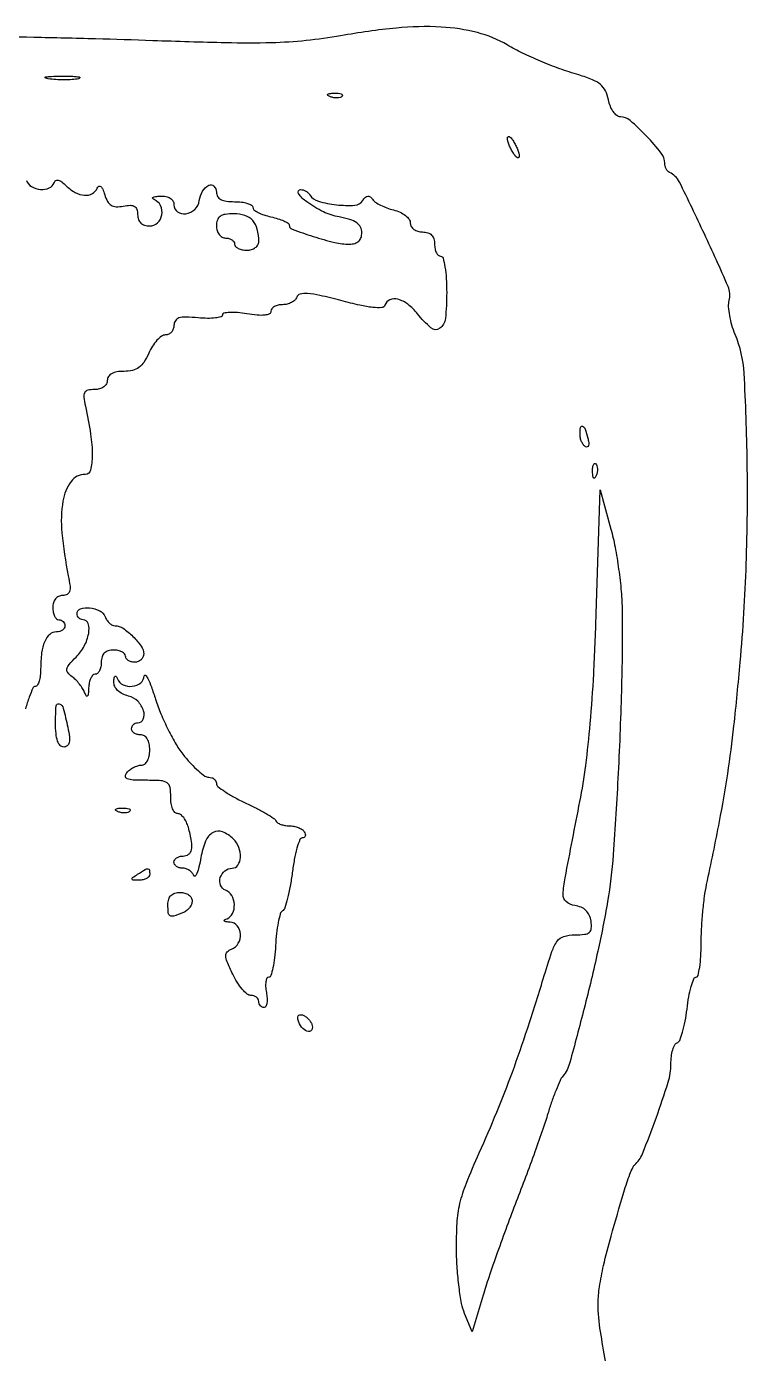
# Model space of a CAD drawing. Extents: x 0 to 703, y 1 to 404.
# Drawn here: x 583.7 to 702.6, y 140.9 to 359.9 of the extents above; entities that cross this region are included whole.
import ezdxf

# ---------------------------------------------------------------- set-up
doc = ezdxf.new("R2010")
doc.units = 0

msp = doc.modelspace()

# ---------------------------------------------------------------- linework, layer by layer
for points in [[(680.091553, 134.76313, -0.005317), (678.378561, 144.527104, -0.040782), (678, 149.160647, -0.038767), (678.212714, 151.900041, -0.017883), (678.891047, 155.412901, -0.011968), (680.128541, 160.250228, -0.003662), (682.226678, 167.5, -0.009065), (682.724212, 169.068502, -0.012108), (683.235698, 170.471875, -0.009389), (683.7092, 171.61566, -0.111451), (683.991351, 172, 0.119226), (685.306099, 173.849773, 0.008603), (687.553973, 179.761187, 0.010691), (689.54831, 185.684207, 0.076225), (690.002874, 188.666667, -0.030128), (690.076372, 189.903996, -0.040602), (690.299948, 191.002826, -0.045997), (690.62555, 191.832896, -0.198368), (691.018226, 192.172742, 0.221961), (691.449256, 192.58126, 0.022451), (691.919785, 193.952852, 0.024752), (692.345512, 195.722496, 0.017178), (692.657517, 197.756075, -0.015196), (692.957749, 199.766044, -0.024186), (693.348977, 201.459597, -0.020928), (693.770959, 202.744833, -0.312545), (694.139291, 203, 0.34666), (694.47764, 203.266625, 0.020591), (694.747167, 204.632422, 0.023866), (694.93797, 206.426747, 0.014555), (695, 208.55718, -0.013399), (695.065238, 210.991145, -0.009525), (695.263354, 213.713579, -0.009625), (695.552178, 216.306228, -0.020117), (695.896525, 218.30718, 0.004605), (698.019277, 228.702054, 0.010609), (699.377047, 236.564018, 0.010626), (700.398839, 244.469021, 0.004634), (701.434485, 255, 0.013616), (702.432637, 271.201774, 0.012393), (702.592001, 287.951073, 0.009894), (702.074576, 302.704281, 0.085592), (700.608374, 309.092434, -0.028504), (700.071239, 310.613867, -0.027011), (699.699312, 312.213959, -0.028051), (699.526977, 313.664049, -0.079663), (699.625055, 314.674208, 0.169001), (699.438583, 317.027896, 0.005651), (695.523272, 325.674331, 0.005509), (691.407913, 334.248012, 0.175786), (689.754055, 335.833333, -0.11284), (689.465411, 336.048671, -0.061693), (689.221504, 336.41943, -0.056702), (689.056108, 336.879134, -0.058086), (689, 337.360472, 0.169306), (688.419557, 339.025521, 0.023276), (685.968144, 341.835207, 0.022823), (683.269715, 344.406154, 0.180826), (681.681371, 345, -0.169957), (681.092004, 345.206293, -0.070513), (680.504802, 345.828315, -0.05854), (680.007606, 346.740871, -0.046165), (679.686041, 347.819795, 0.0629), (679.189004, 349.304567, 0.106231), (678.387251, 350.336902, 0.079413), (677.058383, 351.134007, 0.023497), (674.811041, 351.915905, -0.014227), (671.655105, 352.948762, -0.013137), (668.477015, 354.185131, -0.013594), (665.510485, 355.525851, -0.020238), (663, 356.871792, 0.070969), (658.068871, 358.903955, 0.048612), (652.075389, 359.82238, 0.03846), (644.697682, 359.660235, 0.019552), (635.5, 358.383259, -0.018998), (629.822464, 357.588601, -0.018742), (624.075187, 357.222641, -0.012392), (616.562957, 357.212668, -0.003232), (604.5, 357.573682, 0.0024), (595.051627, 357.872189, 0.001909), (584.85, 358.106517, 0.001929), (575.394066, 358.25111, 0.004846)], [(583.638374, 334.5, 0.17214), (584.495815, 333.497057, 0.111111), (585.970224, 333.039037, 0.120228), (587.412295, 333.270908, 0.215839), (588.21131, 334.133929, -0.170344), (588.490734, 334.494558, -0.207329), (588.908556, 334.564251, -0.104489), (589.486095, 334.28398, -0.031352), (590.223214, 333.633929, 0.070409), (591.707644, 332.517563, 0.107782), (593.244939, 332.059666, 0.144184), (594.527119, 332.335149, 0.171979), (595.349365, 333.25, -0.172543), (595.613294, 333.543006, -0.315792), (595.918311, 333.507488, -0.110343), (596.251766, 333.043664, -0.027486), (596.572811, 332.160207, 0.050201), (597.038437, 331.039959, 0.131918), (597.630762, 330.412446, 0.133771), (598.452075, 330.170971, 0.052266), (599.640113, 330.271535, -0.037637), (600.799297, 330.40384, -0.145269), (601.493628, 330.226464, -0.188753), (601.874223, 329.735106, -0.071604), (602, 328.861328, 0.084139), (602.133781, 328.071952, 0.121983), (602.518625, 327.482666, 0.116216), (603.150131, 327.122676, 0.071801), (604, 327, 0.193861), (605.298208, 327.523, 0.159749), (606.003403, 328.851396, 0.156308), (605.79229, 330.361533, 0.186691), (604.75, 331.337719, -0.134342), (604.492009, 331.534095, -0.451325), (604.528125, 331.717133, -0.102704), (604.953487, 331.859693, -0.020908), (605.75, 331.921053, -0.055142), (606.672856, 331.851616, -0.094793), (607.388158, 331.570637, -0.120857), (607.837017, 331.104887, -0.132361), (608, 330.5, 0.237992), (608.591265, 329.328163, 0.201545), (609.953324, 328.997076, 0.152641), (611.442043, 329.738838, 0.166387), (612.180449, 331.171672, -0.092064), (612.717327, 332.740583, -0.149421), (613.72978, 333.704472, -0.321634), (614.589631, 333.567308, -0.200171), (615, 332.583333, 0.136327), (615.194918, 331.881726, 0.136643), (615.723684, 331.381944, 0.088771), (616.641459, 331.089429, 0.032878), (618, 331, -0.029063), (619.149407, 330.933133, -0.045408), (620.11875, 330.72959, -0.057077), (620.7959, 330.433862, -0.267362), (621, 330.079455, 0.230346), (621.193748, 329.68121, 0.04518), (621.88125, 329.235766, 0.039605), (622.850988, 328.819532, 0.027524), (624, 328.5, -0.020208), (625.149454, 328.198383, -0.030493), (626.11875, 327.835756, -0.030756), (626.829799, 327.465167, -0.263039), (627, 327.164023, 0.315366), (627.503159, 326.445625, 0.010483), (630.982706, 325.262125, 0.01887), (634.519689, 324.286454, 0.05792), (636.984251, 324, 0.070698), (637.848374, 324.122798, 0.118183), (638.483184, 324.484244, 0.123601), (638.867093, 325.080606, 0.081685), (639, 325.888709, 0.119129), (638.777543, 326.809138, 0.123728), (638.161044, 327.511359, 0.079372), (637.040942, 328.046493, 0.025725), (635.25, 328.476885, -0.067303), (632.661787, 329.331173, -0.041492), (629.90062, 330.971879, -0.089846), (628.556801, 332.350818, -0.600819), (628.902028, 333, -0.078296), (629.317461, 332.934545, -0.053364), (629.755076, 332.73955, -0.052725), (630.147738, 332.452559, -0.070294), (630.429938, 332.113363, 0.188422), (631.823275, 331.065649, 0.041344), (634.821515, 330.490187, 0.040475), (637.827952, 330.411762, 0.240134), (639.146045, 331.177289, -0.048476), (639.578862, 331.723422, -0.167378), (639.975324, 331.925849, -0.204917), (640.359367, 331.822104, -0.075798), (640.75, 331.403972, 0.095912), (641.223089, 330.936475, 0.030064), (642.0875, 330.432202, 0.028798), (643.142273, 329.973247, 0.028211), (644.25, 329.63492, -0.047896), (645.302072, 329.267801, -0.058314), (646.192188, 328.724568, -0.068948), (646.798832, 328.097277, -0.159069), (647, 327.480948, 0.13402), (647.154144, 326.916199, 0.100465), (647.5875, 326.435028, 0.087292), (648.235734, 326.111247, 0.072399), (649, 326, -0.072254), (649.873159, 325.873159, -0.124864), (650.5, 325.5, -0.124864), (650.873159, 324.873159, -0.072254), (651, 324, 0.048028), (651.073693, 323.234582, 0.068025), (651.29375, 322.5875, 0.088204), (651.618118, 322.151477, 0.191087), (652, 322, -0.339565), (652.395008, 321.696775, -0.024068), (652.708333, 320.25, -0.025878), (652.928566, 318.316313, -0.015416), (653, 316, -0.024769), (652.787709, 311.717292, -0.21414), (651.859231, 310.099295, -0.348363), (650.411651, 310.160865, -0.047872), (648.17866, 312.5, 0.059587), (646.611021, 314.067163, 0.102407), (644.964161, 314.887431, 0.163833), (643.626734, 314.797994, 0.217719), (642.805935, 313.917805, -0.306625), (642.289177, 313.521694, -0.040533), (640.8367, 313.553759, -0.029223), (638.661338, 313.908219, -0.010003), (635.556845, 314.667805, 0.007986), (632.074588, 315.534725, 0.037143), (630.02954, 315.851697, 0.076441), (628.815964, 315.762867, 0.261406), (628.25091, 315.25, -0.12101), (627.948974, 314.771868, -0.06887), (627.392976, 314.367188, -0.062301), (626.680657, 314.093193, -0.060766), (625.916667, 314, 0.054808), (625.183456, 313.919386, 0.074448), (624.563021, 313.68043, 0.09399), (624.146757, 313.327186, 0.171575), (624, 312.912102, -0.285218), (623.736606, 312.487924, -0.08943), (622.986095, 312.271259, -0.049846), (621.751726, 312.267489, -0.017705), (620, 312.5, 0.019832), (618.46632, 312.696939, 0.0338), (617.175, 312.723386, 0.038773), (616.240577, 312.606345, 0.356181), (616, 312.311472, -0.337045), (615.761942, 311.998436, -0.037596), (614.825, 311.813098, -0.033617), (613.533438, 311.744677, -0.020201), (612, 311.82861, 0.01615), (609.946055, 311.957728, 0.082018), (608.813623, 311.806006, 0.176021), (608.224877, 311.362765, 0.145258), (608, 310.605035, -0.086973), (607.892583, 309.992173, -0.094266), (607.583996, 309.471479, -0.100189), (607.124051, 309.123193, -0.112573), (606.583818, 309, 0.158629), (605.947495, 308.79291, 0.050203), (605.19356, 308.11875, 0.044364), (604.452289, 307.148115, 0.036722), (603.839706, 306, -0.03914), (603.052913, 304.542365, -0.091258), (602.205905, 303.642607, -0.101757), (601.156389, 303.160312, -0.057048), (599.755889, 303, 0.039287), (598.570372, 302.906706, 0.085553), (597.709315, 302.613928, 0.123397), (597.190272, 302.136173, 0.146342), (597, 301.5, -0.132818), (596.840996, 300.911979, -0.106925), (596.397237, 300.427173, -0.089634), (595.716217, 300.108435, -0.06483), (594.883423, 300, 0.052374), (593.785477, 299.884677, 0.218701), (593.26555, 299.497629, 0.156672), (593.122135, 298.749636, 0.02452), (593.380196, 297.25, -0.017155), (594.24394, 292.638003, -0.038246), (594.509056, 289.079973, -0.055199), (594.241241, 286.706592, -0.350406), (593.356789, 286, 0.241105), (591.017132, 284.80216, 0.115347), (589.683098, 281.600183, 0.065415), (589.502753, 276.365107, 0.026093), (590.566316, 269.25, -0.01866), (590.844114, 267.563348, -0.10314), (590.771325, 266.651196, -0.210407), (590.370936, 266.175786, -0.114518), (589.613499, 266, 0.113113), (588.971304, 265.852836, 0.110805), (588.451687, 265.440115, 0.098314), (588.115308, 264.798451, 0.071834), (588, 264, 0.048028), (588.073693, 263.234582, 0.068025), (588.29375, 262.5875, 0.088204), (588.618118, 262.151477, 0.191087), (589, 262, -0.099038), (589.381638, 261.923658, -0.097945), (589.70625, 261.70625, -0.097945), (589.923658, 261.381638, -0.099038), (590, 261, -0.138107), (589.892621, 260.618662, -0.100138), (589.590803, 260.29375, -0.085896), (589.139376, 260.074991, -0.070083), (588.606989, 260, 0.18323), (587.502138, 259.581052, 0.110688), (586.672211, 258.431814, 0.070776), (586.160273, 256.535259, 0.030592), (586, 253.918213, -0.028393), (585.936457, 252.800103, -0.044486), (585.742916, 251.857225, -0.055536), (585.461952, 251.196968, -0.270715), (585.12482, 251, 0.296938), (584.721053, 250.737025, 0.0158), (584.117697, 249.246437, 0.020583), (583.496148, 247.318436, 0.013097)]]:
    msp.add_lwpolyline(points, format="xyb")
for points in [[(592.26375, 351.296069, -0.031163), (591.209518, 351.160023, -0.015827), (589.872547, 351.114038, -0.015659), (588.485188, 351.153707, -0.022548), (587.26375, 351.282419, -0.075924), (586.761725, 351.438612, -0.720633), (586.780601, 351.581582, -0.040183), (587.711719, 351.684722, -0.006817), (589.5, 351.713986, -0.00738), (591.29708, 351.692368, -0.030832), (592.374351, 351.596853, -0.49082), (592.455688, 351.450815, -0.248898)], [(635.729167, 348.395833, -0.126455), (635.402231, 348.202593, -0.060344), (634.916927, 348.123424, -0.05415), (634.359369, 348.160852, -0.051402), (633.8125, 348.316886, -0.054073), (633.395823, 348.538436, -0.470617), (633.37858, 348.720685, -0.168741), (633.670344, 348.862007, -0.018894), (634.416667, 348.921053, -0.028489), (635.112848, 348.910055, -0.077125), (635.592839, 348.799335, -0.208169), (635.77538, 348.614691, -0.296942)], [(664.969374, 338.5, -0.190341), (664.877628, 338.267727, -0.335455), (664.684621, 338.234375, -0.102785), (664.374359, 338.485814, -0.027796), (664, 339, -0.026766), (663.628962, 339.647707, -0.024204), (663.315379, 340.353125, -0.024967), (663.096832, 341.012663, -0.067616), (663.030626, 341.5, -0.190341), (663.122372, 341.732273, -0.335455), (663.315379, 341.765625, -0.102785), (663.625641, 341.514186, -0.027796), (664, 341, -0.026766), (664.371038, 340.352293, -0.024204), (664.684621, 339.646875, -0.024967), (664.903168, 338.987337, -0.067616)], [(615, 327, 0.072314), (615.111864, 326.230589, 0.08892), (615.4375, 325.583333, 0.10214), (615.924246, 325.153209, 0.130775), (616.5, 325, -0.064853), (617.073457, 324.925306, -0.082425), (617.559375, 324.70625, -0.098894), (617.884432, 324.381354, -0.148195), (618, 324, 0.191087), (618.151477, 323.618118, 0.088204), (618.5875, 323.29375, 0.068025), (619.234582, 323.073693, 0.048028), (620, 323, 0.069187), (620.764409, 323.106283, 0.085333), (621.4125, 323.4166, 0.099977), (621.845831, 323.877394, 0.139749), (622, 324.418213, 0.060517), (621.751718, 326.462039, 0.122871), (620.999885, 327.884264, 0.133345), (619.717287, 328.715196, 0.077589), (617.893011, 329, 0.033087), (616.460701, 328.905116, 0.118698), (615.611626, 328.57717, 0.163141), (615.155755, 327.968055, 0.079933)], [(676.29011, 291.99862, -0.033809), (676.429487, 291.266748, -0.095442), (676.393387, 290.749762, -0.238295), (676.19888, 290.53149, -0.236417), (675.906741, 290.557637, -0.095554), (675.559445, 290.877374, -0.052741), (675.266355, 291.376706, -0.049897), (675.06726, 291.966253, -0.056553), (675, 292.559017, -0.036651), (675.087262, 293.747863, -0.493596), (675.416075, 293.930595, -0.209047), (675.839479, 293.475053, -0.020231)], [(677.683114, 285.8125, -0.054073), (677.461564, 285.395823, -0.470617), (677.279315, 285.37858, -0.168741), (677.137993, 285.670344, -0.018894), (677.078947, 286.416667, -0.028489), (677.089945, 287.112848, -0.077125), (677.200665, 287.592839, -0.208169), (677.385309, 287.77538, -0.296942), (677.604167, 287.729167, -0.126455), (677.797407, 287.402231, -0.060344), (677.876576, 286.916927, -0.05415), (677.839148, 286.359369, -0.051402)], [(681.954749, 263.5, -0.009303), (681.852943, 251.139004, -0.005817), (681.296191, 236.675511, -0.005264), (680.479372, 223.221336, -0.024474), (679.547523, 215.5, -0.012366), (677.934546, 207.280427, -0.008018), (675.683126, 197.857783, -0.004052), (673.313781, 188.903608, -0.104733), (672.172934, 186.687895, 0.065134), (671.709407, 185.938787, 0.010897), (671.046345, 184.380194, 0.011777), (670.345831, 182.501374, 0.010203), (669.698279, 180.5, -0.009918), (668.872706, 177.943453, -0.003177), (667.546938, 174.178125, -0.003168), (666.017368, 170.003824, -0.003536), (664.489071, 166, 0.004394), (662.940935, 161.923214, 0.003571), (661.351562, 157.528125, 0.003608), (659.94513, 153.45708, 0.009375), (659.008741, 150.5), (657.231834, 144.5), (655.962988, 147.5, -0.053586), (655.46754, 149.14191, -0.014596), (655.043836, 151.821875, -0.01459), (654.739013, 154.908596, -0.014702), (654.615742, 158, -0.017391), (654.723829, 162.442544, -0.042856), (655.194033, 165.667943, -0.037511), (656.247103, 169.008159, -0.010782), (658.369135, 174, 0.008511), (661.264237, 180.725391, 0.009301), (663.840577, 187.350561, 0.008638), (666.322528, 194.480133, 0.005711), (668.937912, 202.75, -0.007211), (670.37272, 207.239979, -0.074796), (671.254147, 208.962209, -0.166637), (672.348161, 209.740274, -0.072116), (674.139548, 210, 0.0256), (675.758073, 210.082922, 0.150118), (676.532967, 210.410895, 0.203418), (676.86215, 211.05727, 0.052738), (676.819551, 212.25, 0.071742), (676.528505, 213.245932, 0.094565), (675.98296, 214.016395, 0.092089), (675.179462, 214.545633, 0.064649), (674.132934, 214.834892, -0.144674), (672.723783, 215.477583, -0.23015), (672.214031, 216.672855, -0.035067), (672.541117, 219.399054, -0.000832), (674.979905, 232, 0.016066), (675.945524, 237.956578, 0.010482), (676.693589, 244.880758, 0.008788), (677.260916, 253.080293, 0.005059), (677.670542, 262.97217), (678.310883, 283.44434), (680.096523, 276.97217, -0.020975), (680.786563, 273.988205, -0.012062), (681.378953, 270.34495, -0.012037), (681.798243, 266.649982, -0.01964)], [(596.638374, 262.5, 0.057338), (596.937704, 261.926383, 0.058669), (597.357523, 261.440625, 0.064858), (597.828529, 261.110486, 0.121039), (598.278248, 261, -0.150206), (599.595095, 260.595272, -0.04551), (601.229028, 259.254069, -0.04545), (602.590826, 257.642793, -0.153909), (603, 256.345012, -0.110746), (602.884939, 255.831903, -0.09999), (602.559375, 255.395097, -0.09481), (602.072716, 255.102108, -0.088446), (601.5, 255, -0.064853), (600.926543, 255.074694, -0.082425), (600.440625, 255.29375, -0.098894), (600.115568, 255.618646, -0.148195), (600, 256, 0.191087), (599.848523, 256.381882, 0.088204), (599.4125, 256.70625, 0.068025), (598.765418, 256.926307, 0.048028), (598, 257, 0.072254), (597.126841, 256.873159, 0.124864), (596.5, 256.5, 0.124864), (596.126841, 255.873159, 0.072254), (596, 255, -0.048028), (595.926307, 254.234582, -0.068025), (595.70625, 253.5875, -0.088204), (595.381882, 253.151477, -0.191087), (595, 253, 0.205373), (594.611582, 252.833434, 0.078519), (594.270559, 252.339063, 0.060745), (594.024706, 251.611334, 0.042371), (593.921053, 250.75, -0.012543), (593.86152, 249.761569, -0.160889), (593.717659, 249.425329, -0.512194), (593.525721, 249.444439, -0.038515), (593.258824, 250, 0.048644), (592.928181, 250.654034, 0.027073), (592.409215, 251.381867, 0.026764), (591.798822, 252.067973, 0.038816), (591.185615, 252.597844, -0.065647), (590.480957, 253.275862, -0.222194), (590.335296, 253.880842, -0.128931), (590.692878, 254.607209, -0.017875), (591.847844, 255.847844, 0.073907), (593.186517, 257.653906, 0.076442), (593.922906, 259.750846, 0.117141), (593.845256, 261.364413, 0.334025), (593, 262, -0.099038), (592.618362, 262.076342, -0.097945), (592.29375, 262.29375, -0.097945), (592.076342, 262.618362, -0.099038), (592, 263, -0.321198), (592.574063, 263.801434, -0.109186), (594.080553, 263.968015, -0.088826), (595.747152, 263.480523, -0.187821)], [(609.611901, 239.619674, 0.019531), (610.809278, 238.233683, 0.025145), (612.018808, 237.063312, 0.024384), (613.096247, 236.209868, 0.156542), (613.75, 236.000029, -0.078087), (614.227514, 235.924985, -0.090373), (614.632812, 235.707764, -0.100778), (614.903766, 235.384549, -0.124839), (615, 235.005123, 0.227678), (615.24111, 234.503073, 0.020525), (616.395313, 233.653893, 0.023448), (617.930207, 232.720484, 0.016091), (619.75, 231.802252, -0.010326), (621.593821, 230.898406, -0.014369), (623.202604, 230.008699, -0.010761), (624.488605, 229.210616, -0.150568), (624.833333, 228.797129, 0.153747), (625.091843, 228.490946, 0.053947), (625.614435, 228.234157, 0.047348), (626.288866, 228.058846, 0.039943), (627.024316, 228, -0.04887), (627.780745, 227.92589, -0.047176), (628.517829, 227.70625, -0.050954), (629.129387, 227.383416, -0.107838), (629.5, 227, -0.071402), (629.666767, 226.617362, -0.146885), (629.659247, 226.29375, -0.189241), (629.483375, 226.080214, -0.127627), (629.17424, 226, 0.311087), (628.768638, 225.720606, 0.020821), (628.297147, 224.310937, 0.024116), (627.856626, 222.453928, 0.015172), (627.513719, 220.25, -0.013133), (627.174084, 218.006905, -0.018378), (626.744994, 216.025715, -0.014899), (626.289011, 214.438998, -0.177992), (625.903252, 213.943922, 0.187557), (625.540059, 213.459576, 0.018808), (625.197213, 212.027585, 0.021573), (624.917469, 210.228351, 0.015508), (624.754756, 208.201096, -0.015654), (624.594553, 206.21239, -0.025241), (624.320277, 204.535847, -0.022607), (623.98612, 203.268686, -0.325705), (623.633423, 203.007174, 0.28321), (623.336711, 202.82105, 0.076345), (623.161787, 202.267732, 0.053787), (623.124278, 201.458661, 0.031946), (623.244751, 200.5, -0.031701), (623.365641, 199.541823, -0.053628), (623.329256, 198.734375, -0.076393), (623.156008, 198.183445, -0.285831), (622.861328, 198, -0.11535), (622.532778, 198.076819, -0.100434), (622.253015, 198.29375, -0.093418), (622.065246, 198.618122, -0.084813), (622, 199, 0.130558), (621.898696, 199.381352, 0.100654), (621.613781, 199.70625, 0.088466), (621.187577, 199.92477, 0.074461), (620.685212, 200, -0.178809), (620.068505, 200.22783, -0.039783), (619.261913, 201.03746, -0.036534), (618.427459, 202.179633, -0.028246), (617.686237, 203.531778, -0.011101), (616.772933, 205.561798, -0.089111), (616.547443, 206.556987, -0.210285), (616.786385, 207.174017, -0.105488), (617.501025, 207.638767, 0.173547), (618.614799, 208.596241, 0.144371), (618.97327, 210.125262, 0.160721), (618.435769, 211.490005, 0.211002), (617.25, 212.078947, -0.021021), (616.583427, 212.137165, -0.185333), (616.327933, 212.275306, -0.449116), (616.351958, 212.45138, -0.051902), (616.75, 212.662281, 0.190498), (617.673025, 213.539593, 0.121578), (617.959685, 215.011627, 0.117633), (617.529841, 216.485187, 0.173297), (616.516859, 217.355157, -0.211165), (615.696064, 218.171409, -0.167176), (615.644656, 219.434749, -0.14912), (616.396981, 220.566481, -0.173732), (617.606989, 221, 0.251588), (618.546039, 221.504438, 0.137027), (618.959617, 222.784317, 0.10151), (618.691348, 224.424355, 0.105623), (617.8, 225.8, 0.100044), (616.020429, 226.981174, 0.229902), (614.456211, 226.878727, 0.168251), (613.219023, 225.468315, 0.053878), (612.440202, 222.75, -0.01385), (612.12734, 221.199291, -0.036374), (611.79272, 220.115625, -0.114394), (611.502433, 219.691324, -0.539323), (611.268971, 219.75, 0.091797), (610.9964, 220.227796, 0.069022), (610.545156, 220.632812, 0.067704), (609.990779, 220.906398, 0.080984), (609.416667, 221, -0.068857), (608.8752, 221.074923, -0.085122), (608.416146, 221.29375, -0.099913), (608.109202, 221.618662, -0.140362), (608, 222, -0.148195), (608.115568, 222.381354, -0.098894), (608.440625, 222.70625, -0.082425), (608.926543, 222.925306, -0.064853), (609.5, 223, 0.154735), (610.42078, 223.291943, 0.196376), (610.897093, 224.036845, 0.09111), (610.896228, 225.418384, 0.019876), (610.369714, 227.75, 0.045749), (610.052281, 228.610859, 0.055916), (609.599355, 229.339063, 0.065936), (609.087072, 229.836777, 0.161198), (608.593948, 230, -0.218205), (608.148305, 230.204205, -0.080303), (607.777245, 230.807813, -0.060655), (607.531373, 231.69704, -0.040756), (607.460579, 232.75, 0.04301), (607.346267, 234.343097, 0.209362), (606.868817, 235.087393, 0.133415), (605.848998, 235.42808, 0.014288), (603.332632, 235.5, -0.011723), (601.244351, 235.54897, -0.083527), (600.259227, 235.762609, -0.310812), (599.989505, 236.167299, -0.171412), (600.205077, 236.75, -0.056638), (600.704584, 237.228363, -0.043376), (601.344101, 237.632812, -0.04446), (602.019029, 237.908956, -0.075016), (602.622445, 238, 0.165587), (603.167927, 238.185742, 0.103057), (603.612244, 238.703702, 0.077647), (603.903292, 239.504396, 0.048454), (604, 240.5, 0.04716), (603.90137, 241.543379, 0.088208), (603.6, 242.333333, 0.118484), (603.11998, 242.822179, 0.140575), (602.5, 243, -0.064853), (601.926543, 243.074694, -0.082425), (601.440625, 243.29375, -0.098894), (601.115568, 243.618646, -0.148195), (601, 244, -0.099038), (601.076342, 244.381638, -0.097945), (601.29375, 244.70625, -0.097945), (601.618362, 244.923658, -0.099038), (602, 245, 0.29951), (602.935097, 245.615342, 0.185738), (602.988892, 246.977377, 0.114256), (602.012653, 248.550739, 0.136342), (600.5, 249.410644, -0.054016), (599.484256, 249.785837, -0.077789), (598.704035, 250.339349, -0.092611), (598.224355, 251.020128, -0.119234), (598.078947, 251.769052, -0.020651), (598.13695, 252.435041, -0.190541), (598.274382, 252.683801, -0.446929), (598.449653, 252.657113, -0.048932), (598.662281, 252.25, 0.192194), (599.602341, 251.267415, 0.13587), (601.12743, 251.024944, 0.142929), (602.506177, 251.601949, 0.212733), (603.091217, 252.75, -0.63498), (603.302728, 252.836259, -0.095075), (603.675778, 252.332021, -0.026093), (604.265009, 250.91952, -0.009585), (604.953119, 248.869645, 0.023601), (605.841826, 246.449218, 0.016873), (607.052043, 243.829945, 0.017092), (608.377942, 241.407211, 0.034647)], [(590.474102, 244.25, -0.019848), (590.740436, 242.679454, -0.082895), (590.704963, 241.724269, -0.174773), (590.387007, 241.204014, -0.17067), (589.806728, 241, -0.21121), (589.21666, 241.260895, -0.102893), (588.789637, 241.984503, -0.060151), (588.532153, 243.205056, -0.021941), (588.454545, 244.972727, -0.017644), (588.553445, 247.774421, -0.49666), (589.080369, 248.118351, -0.247503), (589.726158, 247.413757, -0.012238)], [(600.729167, 230.395833, -0.126455), (600.402231, 230.202593, -0.060344), (599.916927, 230.123424, -0.05415), (599.359369, 230.160852, -0.051402), (598.8125, 230.316886, -0.054073), (598.395823, 230.538436, -0.470617), (598.37858, 230.720685, -0.168741), (598.670344, 230.862007, -0.018894), (599.416667, 230.921053, -0.028489), (600.112848, 230.910055, -0.077125), (600.592839, 230.799335, -0.208169), (600.77538, 230.614691, -0.296942)], [(604, 220, -0.17131), (603.865757, 219.619685, -0.095191), (603.485937, 219.298248, -0.075283), (602.919445, 219.083567, -0.055234), (602.25, 219.015313, -0.011938), (601.271084, 219.047261, -0.327416), (601.083458, 219.201904, -0.309569), (601.169589, 219.436556, -0.011213), (602, 220, -0.007234), (603.26282, 220.790433, -0.137048), (603.707705, 220.914708, -0.364836), (603.938046, 220.720828, -0.042895)], [(611, 215.606989, -0.100912), (610.88217, 215.029105, -0.066819), (610.53535, 214.444872, -0.063449), (610.022934, 213.943098, -0.070559), (609.418213, 213.606989, -0.015787), (607.917637, 213.084881, -0.209457), (607.348708, 213.147531, -0.245206), (607.060467, 213.599963, -0.021585), (607, 215, -0.072254), (607.126841, 215.873159, -0.124864), (607.5, 216.5, -0.124864), (608.126841, 216.873159, -0.072254), (609, 217, -0.067898), (609.764468, 216.895707, -0.0845), (610.4125, 216.590803, -0.09971), (610.845839, 216.1382, -0.14217)], [(630.770833, 195.1875, -0.181604), (630.738788, 194.334308, -0.352314), (630.175124, 194.028939, -0.16139), (629.266086, 194.526726, -0.096137), (628.606309, 195.58356, -0.045328), (628.426249, 196.219753, -0.161356), (628.482386, 196.633872, -0.257062), (628.74444, 196.818151, -0.108271), (629.18682, 196.77106, -0.068602), (629.670725, 196.532069, -0.047417), (630.142248, 196.142515, -0.047422), (630.531882, 195.671162, -0.068669)]]:
    msp.add_lwpolyline(points, format="xyb", close=True)

doc.saveas('drawing.dxf')
